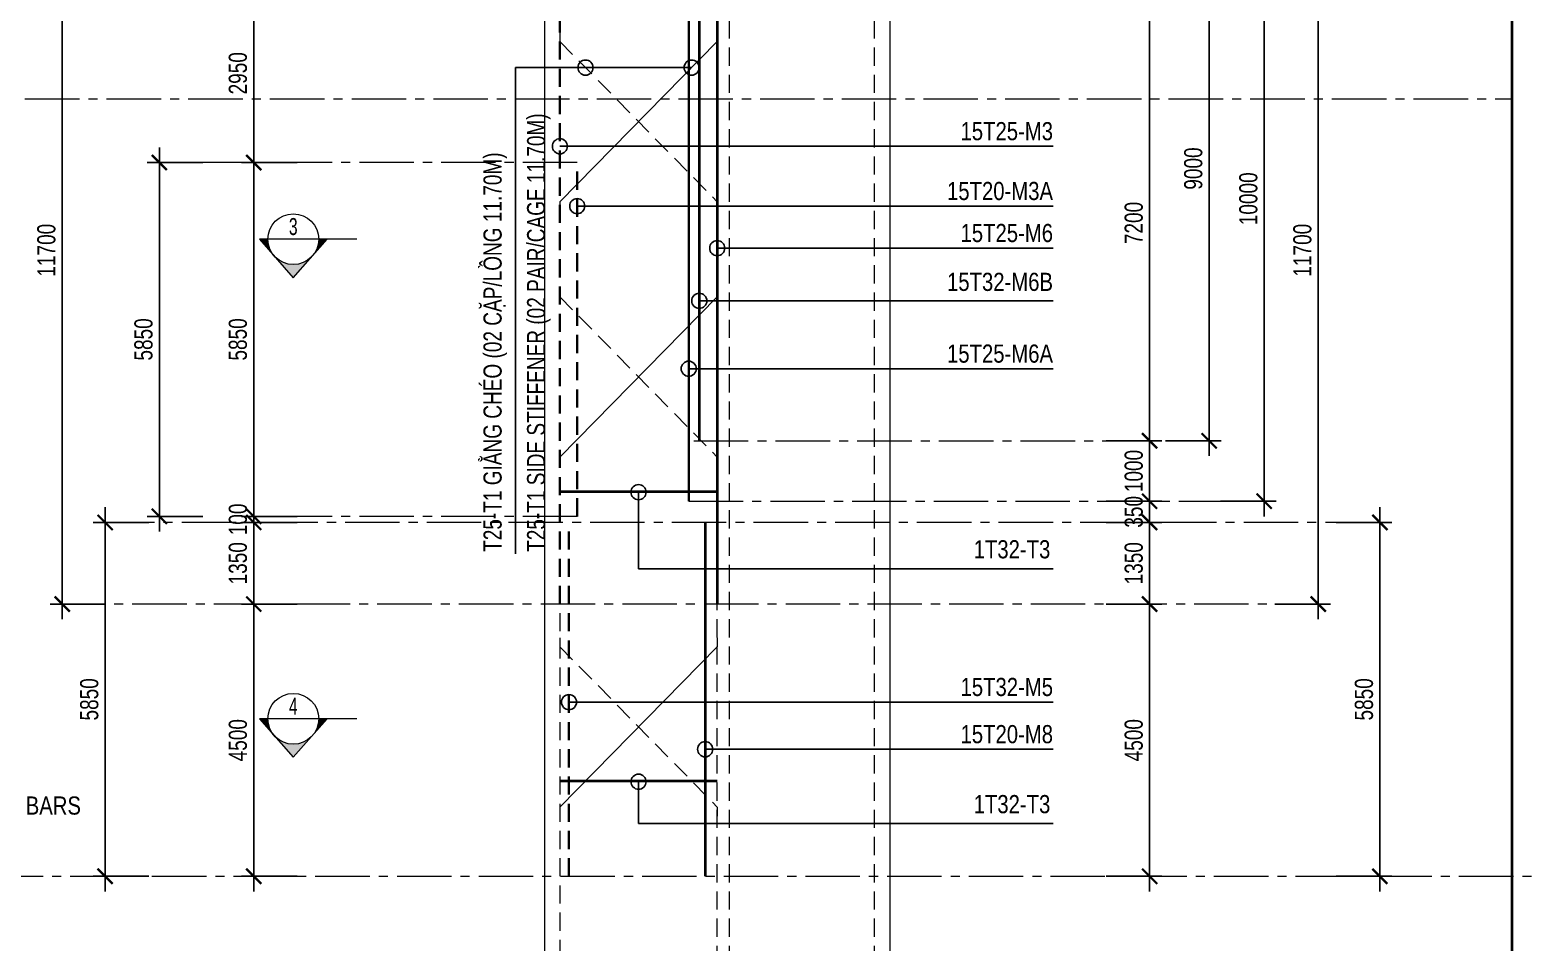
# Model space of a CAD drawing. Header units: millimetres. Extents: x 2746337 to 7547699, y -363432 to 15720.
# Drawn here: x 3595442 to 3620152, y -26997 to -11918 of the extents above; entities that cross this region are included whole.
import ezdxf
from ezdxf.enums import TextEntityAlignment as Align

# ---------------------------------------------------------------- set-up
doc = ezdxf.new("R2010")
doc.units = ezdxf.units.MM
doc.header["$LTSCALE"] = 1200
doc.header["$PDMODE"] = 3
for name, pattern in [('CENTER2', [1.125, 0.75, -0.125, 0.125, -0.125]), ('CONTINOUS', [0]), ('HIDDEN', [0.375, 0.25, -0.125])]:
    doc.linetypes.add(name, pattern=pattern)
for name, color, linetype, lineweight in [('1', 9, 'Continuous', 13), ('BOUND', 3, 'Continuous', 20), ('C1CO', 4, 'Continuous', 35), ('Grid line', 160, 'CENTER2', 5), ('HIDE', 8, 'HIDDEN', 13), ('K-THUOC', 1, 'Continuous', 18), ('LEADER', 8, 'Continuous', 9), ('T1CO', 4, 'Continuous', 20), ('T1HI', 4, 'HIDDEN', 13), ('TCCO', 4, 'Continuous', 35), ('TCHI', 4, 'HIDDEN', 30), ('TEXTMA', 2, 'Continuous', 13), ('TEXTVN', 2, 'Continuous', 20)]:
    doc.layers.add(name, color=color, linetype=linetype, lineweight=lineweight)
doc.styles.add('DB_Arial', font='arial.ttf', dxfattribs={"width": 0.8})
doc.styles.add('SMTEXT', font='arial.ttf', dxfattribs={"width": 0.75})
doc.styles.add('TEXTVN', font='VHELVCN.TTF', dxfattribs={"width": 0.8})
doc.dimstyles.new('BSV1-100', dxfattribs={"dimtxt": 300, "dimasz": 250, "dimexe": 200, "dimexo": 0, "dimgap": 108, "dimtad": 1, "dimdec": 0, "dimdsep": 46, "dimtxsty": 'SMTEXT', "dimblk": 'ARCHTICK', "dimcen": 100, "dimdle": 250, "dimclrd": 256, "dimclre": 256, "dimclrt": 1, "dimadec": 0, "dimazin": 0, "dimtfac": 1, "dimtdec": 0, "dimtix": 1, "dimtmove": 2, "dimatfit": 3, "dimfxl": 720, "dimfxlon": 1, "dimtolj": 1, "dimtzin": 0, "dimarcsym": 0})
doc.dimstyles.new('BSV25', dxfattribs={"dimtxt": 300, "dimasz": 250, "dimexe": 200, "dimexo": 0, "dimgap": 108, "dimtad": 1, "dimdec": 0, "dimlfac": 0.25, "dimdsep": 46, "dimtxsty": 'SMTEXT', "dimblk": 'ARCHTICK', "dimcen": 100, "dimdle": 250, "dimclrd": 256, "dimclre": 256, "dimclrt": 2, "dimadec": 0, "dimazin": 0, "dimtfac": 1, "dimtdec": 0, "dimtix": 1, "dimtmove": 2, "dimatfit": 3, "dimfxl": 800, "dimfxlon": 1, "dimtolj": 1, "dimtzin": 0, "dimarcsym": 0})

# ---------------------------------------------------------------- blocks, each defined once
blk = doc.blocks.new('_ArchTick')
at = {"color": 0, "linetype": 'ByBlock', "const_width": 0.15}
blk.add_lwpolyline([(-0.5, -0.5), (0.5, 0.5)], dxfattribs=at)
blk = doc.blocks.new('*D2490')
at = {"layer": 'Defpoints', "color": 0, "transparency": 16777216}
for p in [(3624204, -9260), (3589091, -13060), (3624204, -13060)]:
    blk.add_point(p, dxfattribs=at)
at = {"layer": 'K-THUOC', "lineweight": -2, "transparency": 16777216}
for p, q in [((3589091, -9010), (3589091, -13310)), ((3589811, -9260), (3588891, -9260)), ((3589811, -13060), (3588891, -13060))]:
    blk.add_line(p, q, dxfattribs=at)
at = {"layer": 'K-THUOC', "lineweight": -2, "transparency": 16777216, "xscale": 250, "yscale": 250, "zscale": 250}
for p, rotation in [((3589091, -9260), 90), ((3589091, -13060), 270)]:
    blk.add_blockref('_ArchTick', p, dxfattribs=dict(at, rotation=rotation))
at = {"layer": 'K-THUOC', "color": 1, "transparency": 16777216, "insert": (3588830, -11160), "char_height": 300, "attachment_point": 5, "rotation": 90, "style": 'SMTEXT'}
blk.add_mtext('\\A1;3800', dxfattribs=at)
blk = doc.blocks.new('SIGSEC')
at = {"layer": '1', "lineweight": 9}
h = blk.add_hatch(color=256, dxfattribs=at)
h.dxf.hatch_style = 1
h.paths.add_polyline_path([(-420, 0), (-560, 0), (-315, -278, -0.182676)])
h = blk.add_hatch(color=256, dxfattribs=at)
h.dxf.hatch_style = 1
h.paths.add_polyline_path([(560, 0), (420, 0, -0.182676), (315, -278)])
h = blk.add_hatch(color=256, dxfattribs=at)
h.dxf.hatch_style = 1
h.paths.add_polyline_path([(315, -278, -0.451416), (-315, -278), (0, -635)])
at = {"layer": '1', "lineweight": 9, "elevation": 0}
blk.add_lwpolyline([(1050, 0), (-560, 0), (0, -635), (560, 0)], dxfattribs=at)
at = {"layer": '1', "lineweight": 9}
blk.add_circle((0, 0), 420, dxfattribs=at)
at = {"layer": 'BOUND', "lineweight": 9, "style": 'TEXTVN', "width": 0.8}
blk.add_attdef('SEC', text='', height=280, dxfattribs=at).set_placement((0, 210, 0), align=Align.MIDDLE_CENTER)
blk = doc.blocks.new('*D2543')
at = {"layer": 'Defpoints', "color": 0, "transparency": 16777216}
for p in [(3607171, -11510), (3607171, -18710), (3613946, -18710)]:
    blk.add_point(p, dxfattribs=at)
at = {"layer": 'K-THUOC', "lineweight": -2, "transparency": 16777216}
for p, q in [((3613946, -11260), (3613946, -18960)), ((3613226, -11510), (3614146, -11510)), ((3613226, -18710), (3614146, -18710))]:
    blk.add_line(p, q, dxfattribs=at)
at = {"layer": 'K-THUOC', "lineweight": -2, "transparency": 16777216, "xscale": 250, "yscale": 250, "zscale": 250}
for p, rotation in [((3613946, -11510), 90), ((3613946, -18710), 270)]:
    blk.add_blockref('_ArchTick', p, dxfattribs=dict(at, rotation=rotation))
at = {"layer": 'K-THUOC', "color": 1, "transparency": 16777216, "insert": (3613685, -15110), "char_height": 300, "attachment_point": 5, "rotation": 90, "style": 'SMTEXT'}
blk.add_mtext('\\A1;7200', dxfattribs=at)
blk = doc.blocks.new('*D2544')
at = {"layer": 'Defpoints', "color": 0, "transparency": 16777216}
for p in [(3607171, -19710), (3607171, -20060), (3613946, -20060)]:
    blk.add_point(p, dxfattribs=at)
at = {"layer": 'K-THUOC', "lineweight": -2, "transparency": 16777216}
for p, q in [((3613946, -19710), (3613946, -19460)), ((3613226, -19710), (3614146, -19710)), ((3613946, -19710), (3613946, -20060)), ((3613226, -20060), (3614146, -20060)), ((3613946, -20060), (3613946, -20310))]:
    blk.add_line(p, q, dxfattribs=at)
at = {"layer": 'K-THUOC', "lineweight": -2, "transparency": 16777216, "xscale": 250, "yscale": 250, "zscale": 250}
for p, rotation in [((3613946, -19710), 270), ((3613946, -20060), 90)]:
    blk.add_blockref('_ArchTick', p, dxfattribs=dict(at, rotation=rotation))
at = {"layer": 'K-THUOC', "color": 1, "transparency": 16777216, "insert": (3613685, -19885), "char_height": 300, "attachment_point": 5, "rotation": 90, "style": 'SMTEXT'}
blk.add_mtext('\\A1;350', dxfattribs=at)
blk = doc.blocks.new('*D2545')
at = {"layer": 'Defpoints', "color": 0, "transparency": 16777216}
for p in [(3607171, -20060), (3607171, -21410), (3613946, -21410)]:
    blk.add_point(p, dxfattribs=at)
at = {"layer": 'K-THUOC', "lineweight": -2, "transparency": 16777216}
for p, q in [((3613946, -19810), (3613946, -21660)), ((3613226, -20060), (3614146, -20060)), ((3613226, -21410), (3614146, -21410))]:
    blk.add_line(p, q, dxfattribs=at)
at = {"layer": 'K-THUOC', "lineweight": -2, "transparency": 16777216, "xscale": 250, "yscale": 250, "zscale": 250}
for p, rotation in [((3613946, -20060), 90), ((3613946, -21410), 270)]:
    blk.add_blockref('_ArchTick', p, dxfattribs=dict(at, rotation=rotation))
at = {"layer": 'K-THUOC', "color": 1, "transparency": 16777216, "insert": (3613685, -20735), "char_height": 300, "attachment_point": 5, "rotation": 90, "style": 'SMTEXT'}
blk.add_mtext('\\A1;1350', dxfattribs=at)
blk = doc.blocks.new('*D2546')
at = {"layer": 'Defpoints', "color": 0, "transparency": 16777216}
for p in [(3606821, -21410), (3607171, -25910), (3613946, -25910)]:
    blk.add_point(p, dxfattribs=at)
at = {"layer": 'K-THUOC', "lineweight": -2, "transparency": 16777216}
for p, q in [((3613946, -21160), (3613946, -26160)), ((3613226, -21410), (3614146, -21410)), ((3613226, -25910), (3614146, -25910))]:
    blk.add_line(p, q, dxfattribs=at)
at = {"layer": 'K-THUOC', "lineweight": -2, "transparency": 16777216, "xscale": 250, "yscale": 250, "zscale": 250}
for p, rotation in [((3613946, -21410), 90), ((3613946, -25910), 270)]:
    blk.add_blockref('_ArchTick', p, dxfattribs=dict(at, rotation=rotation))
at = {"layer": 'K-THUOC', "color": 1, "transparency": 16777216, "insert": (3613685, -23660), "char_height": 300, "attachment_point": 5, "rotation": 90, "style": 'SMTEXT'}
blk.add_mtext('\\A1;4500', dxfattribs=at)
blk = doc.blocks.new('*D2547')
at = {"layer": 'Defpoints', "color": 0, "transparency": 16777216}
for p in [(3606671, -20060), (3617751, -20060), (3606671, -25910)]:
    blk.add_point(p, dxfattribs=at)
at = {"layer": 'K-THUOC', "lineweight": -2, "transparency": 16777216}
for p, q in [((3617751, -26160), (3617751, -19810)), ((3617031, -20060), (3617951, -20060)), ((3617031, -25910), (3617951, -25910))]:
    blk.add_line(p, q, dxfattribs=at)
at = {"layer": 'K-THUOC', "lineweight": -2, "transparency": 16777216, "xscale": 250, "yscale": 250, "zscale": 250}
for p, rotation in [((3617751, -20060), 90), ((3617751, -25910), 270)]:
    blk.add_blockref('_ArchTick', p, dxfattribs=dict(at, rotation=rotation))
at = {"layer": 'K-THUOC', "color": 1, "transparency": 16777216, "insert": (3617490, -22985), "char_height": 300, "attachment_point": 5, "rotation": 90, "style": 'SMTEXT'}
blk.add_mtext('\\A1;5850', dxfattribs=at)
blk = doc.blocks.new('*D2548')
at = {"layer": 'Defpoints', "color": 0, "transparency": 16777216}
for p in [(3606120, -9710), (3616733, -9710), (3606120, -21410)]:
    blk.add_point(p, dxfattribs=at)
at = {"layer": 'K-THUOC', "lineweight": -2, "transparency": 16777216}
for p, q in [((3616733, -21660), (3616733, -9460)), ((3616013, -9710), (3616933, -9710)), ((3616013, -21410), (3616933, -21410))]:
    blk.add_line(p, q, dxfattribs=at)
at = {"layer": 'K-THUOC', "lineweight": -2, "transparency": 16777216, "xscale": 250, "yscale": 250, "zscale": 250}
for p, rotation in [((3616733, -9710), 90), ((3616733, -21410), 270)]:
    blk.add_blockref('_ArchTick', p, dxfattribs=dict(at, rotation=rotation))
at = {"layer": 'K-THUOC', "color": 1, "transparency": 16777216, "insert": (3616472, -15560), "char_height": 300, "attachment_point": 5, "rotation": 90, "style": 'SMTEXT'}
blk.add_mtext('\\A1;11700', dxfattribs=at)
blk = doc.blocks.new('*D2551')
at = {"layer": 'Defpoints', "color": 0, "transparency": 16777216}
for p in [(3605820, -9710), (3615840, -9710), (3605820, -19710)]:
    blk.add_point(p, dxfattribs=at)
at = {"layer": 'K-THUOC', "lineweight": -2, "transparency": 16777216}
for p, q in [((3615840, -19960), (3615840, -9460)), ((3615120, -9710), (3616040, -9710)), ((3615120, -19710), (3616040, -19710))]:
    blk.add_line(p, q, dxfattribs=at)
at = {"layer": 'K-THUOC', "lineweight": -2, "transparency": 16777216, "xscale": 250, "yscale": 250, "zscale": 250}
for p, rotation in [((3615840, -9710), 90), ((3615840, -19710), 270)]:
    blk.add_blockref('_ArchTick', p, dxfattribs=dict(at, rotation=rotation))
at = {"layer": 'K-THUOC', "color": 1, "transparency": 16777216, "insert": (3615579, -14710), "char_height": 300, "attachment_point": 5, "rotation": 90, "style": 'SMTEXT'}
blk.add_mtext('\\A1;10000', dxfattribs=at)
blk = doc.blocks.new('*D2552')
at = {"layer": 'Defpoints', "color": 0, "transparency": 16777216}
for p in [(3606414, -9710), (3614930, -9710), (3606414, -18710)]:
    blk.add_point(p, dxfattribs=at)
at = {"layer": 'K-THUOC', "lineweight": -2, "transparency": 16777216}
for p, q in [((3614930, -18960), (3614930, -9460)), ((3614210, -9710), (3615130, -9710)), ((3614210, -18710), (3615130, -18710))]:
    blk.add_line(p, q, dxfattribs=at)
at = {"layer": 'K-THUOC', "lineweight": -2, "transparency": 16777216, "xscale": 250, "yscale": 250, "zscale": 250}
for p, rotation in [((3614930, -9710), 90), ((3614930, -18710), 270)]:
    blk.add_blockref('_ArchTick', p, dxfattribs=dict(at, rotation=rotation))
at = {"layer": 'K-THUOC', "color": 1, "transparency": 16777216, "insert": (3614669, -14210), "char_height": 300, "attachment_point": 5, "rotation": 90, "style": 'SMTEXT'}
blk.add_mtext('\\A1;9000', dxfattribs=at)
blk = doc.blocks.new('*D2554')
at = {"layer": 'Defpoints', "color": 0, "transparency": 16777216}
for p in [(3604197, -11160), (3599141, -14110), (3604197, -14110)]:
    blk.add_point(p, dxfattribs=at)
at = {"layer": 'K-THUOC', "lineweight": -2, "transparency": 16777216}
for p, q in [((3599141, -10910), (3599141, -14360)), ((3599861, -11160), (3598941, -11160)), ((3599861, -14110), (3598941, -14110))]:
    blk.add_line(p, q, dxfattribs=at)
at = {"layer": 'K-THUOC', "lineweight": -2, "transparency": 16777216, "xscale": 250, "yscale": 250, "zscale": 250}
for p, rotation in [((3599141, -11160), 90), ((3599141, -14110), 270)]:
    blk.add_blockref('_ArchTick', p, dxfattribs=dict(at, rotation=rotation))
at = {"layer": 'K-THUOC', "color": 1, "transparency": 16777216, "insert": (3598880, -12635), "char_height": 300, "attachment_point": 5, "rotation": 90, "style": 'SMTEXT'}
blk.add_mtext('\\A1;2950', dxfattribs=at)
blk = doc.blocks.new('*D2555')
at = {"layer": 'Defpoints', "color": 0, "transparency": 16777216}
for p in [(3604197, -21410), (3599141, -25910), (3604197, -25910)]:
    blk.add_point(p, dxfattribs=at)
at = {"layer": 'K-THUOC', "lineweight": -2, "transparency": 16777216}
for p, q in [((3599141, -21160), (3599141, -26160)), ((3599861, -21410), (3598941, -21410)), ((3599861, -25910), (3598941, -25910))]:
    blk.add_line(p, q, dxfattribs=at)
at = {"layer": 'K-THUOC', "lineweight": -2, "transparency": 16777216, "xscale": 250, "yscale": 250, "zscale": 250}
for p, rotation in [((3599141, -21410), 90), ((3599141, -25910), 270)]:
    blk.add_blockref('_ArchTick', p, dxfattribs=dict(at, rotation=rotation))
at = {"layer": 'K-THUOC', "color": 1, "transparency": 16777216, "insert": (3598880, -23660), "char_height": 300, "attachment_point": 5, "rotation": 90, "style": 'SMTEXT'}
blk.add_mtext('\\A1;4500', dxfattribs=at)
blk = doc.blocks.new('*D2556')
at = {"layer": 'Defpoints', "color": 0, "transparency": 16777216}
for p in [(3595976, -9710), (3604397, -9710), (3604397, -21410)]:
    blk.add_point(p, dxfattribs=at)
at = {"layer": 'K-THUOC', "lineweight": -2, "transparency": 16777216}
for p, q in [((3595976, -21660), (3595976, -9460)), ((3596696, -9710), (3595776, -9710)), ((3596696, -21410), (3595776, -21410))]:
    blk.add_line(p, q, dxfattribs=at)
at = {"layer": 'K-THUOC', "lineweight": -2, "transparency": 16777216, "xscale": 250, "yscale": 250, "zscale": 250}
for p, rotation in [((3595976, -9710), 90), ((3595976, -21410), 270)]:
    blk.add_blockref('_ArchTick', p, dxfattribs=dict(at, rotation=rotation))
at = {"layer": 'K-THUOC', "color": 1, "transparency": 16777216, "insert": (3595715, -15560), "char_height": 300, "attachment_point": 5, "rotation": 90, "style": 'SMTEXT'}
blk.add_mtext('\\A1;11700', dxfattribs=at)
blk = doc.blocks.new('*D2564')
at = {"layer": 'Defpoints', "color": 0, "transparency": 16777216}
for p in [(3604221, -14110), (3599141, -19960), (3604221, -19960)]:
    blk.add_point(p, dxfattribs=at)
at = {"layer": 'K-THUOC', "lineweight": -2, "transparency": 16777216}
for p, q in [((3599141, -13860), (3599141, -20210)), ((3599861, -14110), (3598941, -14110)), ((3599861, -19960), (3598941, -19960))]:
    blk.add_line(p, q, dxfattribs=at)
at = {"layer": 'K-THUOC', "lineweight": -2, "transparency": 16777216, "xscale": 250, "yscale": 250, "zscale": 250}
for p, rotation in [((3599141, -14110), 90), ((3599141, -19960), 270)]:
    blk.add_blockref('_ArchTick', p, dxfattribs=dict(at, rotation=rotation))
at = {"layer": 'K-THUOC', "color": 1, "transparency": 16777216, "insert": (3598880, -17035), "char_height": 300, "attachment_point": 5, "rotation": 90, "style": 'SMTEXT'}
blk.add_mtext('\\A1;5850', dxfattribs=at)
blk = doc.blocks.new('*D2565')
at = {"layer": 'Defpoints', "color": 0, "transparency": 16777216}
for p in [(3605152, -19960), (3599141, -20060), (3605016, -20060)]:
    blk.add_point(p, dxfattribs=at)
at = {"layer": 'K-THUOC', "lineweight": -2, "transparency": 16777216}
for p, q in [((3599141, -19960), (3599141, -19710)), ((3599861, -19960), (3598941, -19960)), ((3599141, -19960), (3599141, -20060)), ((3599861, -20060), (3598941, -20060)), ((3599141, -20060), (3599141, -20310))]:
    blk.add_line(p, q, dxfattribs=at)
at = {"layer": 'K-THUOC', "lineweight": -2, "transparency": 16777216, "xscale": 250, "yscale": 250, "zscale": 250}
for p, rotation in [((3599141, -19960), 270), ((3599141, -20060), 90)]:
    blk.add_blockref('_ArchTick', p, dxfattribs=dict(at, rotation=rotation))
at = {"layer": 'K-THUOC', "color": 1, "transparency": 16777216, "insert": (3598880, -20010), "char_height": 300, "attachment_point": 5, "rotation": 90, "style": 'SMTEXT'}
blk.add_mtext('\\A1;100', dxfattribs=at)
blk = doc.blocks.new('*D2566')
at = {"layer": 'Defpoints', "color": 0, "transparency": 16777216}
for p in [(3604771, -20060), (3599141, -21410), (3604771, -21410)]:
    blk.add_point(p, dxfattribs=at)
at = {"layer": 'K-THUOC', "lineweight": -2, "transparency": 16777216}
for p, q in [((3599141, -19810), (3599141, -21660)), ((3599861, -20060), (3598941, -20060)), ((3599861, -21410), (3598941, -21410))]:
    blk.add_line(p, q, dxfattribs=at)
at = {"layer": 'K-THUOC', "lineweight": -2, "transparency": 16777216, "xscale": 250, "yscale": 250, "zscale": 250}
for p, rotation in [((3599141, -20060), 90), ((3599141, -21410), 270)]:
    blk.add_blockref('_ArchTick', p, dxfattribs=dict(at, rotation=rotation))
at = {"layer": 'K-THUOC', "color": 1, "transparency": 16777216, "insert": (3598880, -20735), "char_height": 300, "attachment_point": 5, "rotation": 90, "style": 'SMTEXT'}
blk.add_mtext('\\A1;1350', dxfattribs=at)
blk = doc.blocks.new('*D2568')
at = {"layer": 'Defpoints', "color": 0, "transparency": 16777216}
for p in [(3596685, -20060), (3604928, -20060), (3604928, -25910)]:
    blk.add_point(p, dxfattribs=at)
at = {"layer": 'K-THUOC', "lineweight": -2, "transparency": 16777216}
for p, q in [((3596685, -26160), (3596685, -19810)), ((3597405, -20060), (3596485, -20060)), ((3597405, -25910), (3596485, -25910))]:
    blk.add_line(p, q, dxfattribs=at)
at = {"layer": 'K-THUOC', "lineweight": -2, "transparency": 16777216, "xscale": 250, "yscale": 250, "zscale": 250}
for p, rotation in [((3596685, -20060), 90), ((3596685, -25910), 270)]:
    blk.add_blockref('_ArchTick', p, dxfattribs=dict(at, rotation=rotation))
at = {"layer": 'K-THUOC', "color": 1, "transparency": 16777216, "insert": (3596424, -22985), "char_height": 300, "attachment_point": 5, "rotation": 90, "style": 'SMTEXT'}
blk.add_mtext('\\A1;5850', dxfattribs=at)
blk = doc.blocks.new('*D2569')
at = {"layer": 'Defpoints', "color": 0, "transparency": 16777216}
for p in [(3607171, -18710), (3607171, -19710), (3613946, -19710)]:
    blk.add_point(p, dxfattribs=at)
at = {"layer": 'K-THUOC', "lineweight": -2, "transparency": 16777216}
for p, q in [((3613946, -18460), (3613946, -19960)), ((3613226, -18710), (3614146, -18710)), ((3613226, -19710), (3614146, -19710))]:
    blk.add_line(p, q, dxfattribs=at)
at = {"layer": 'K-THUOC', "lineweight": -2, "transparency": 16777216, "xscale": 250, "yscale": 250, "zscale": 250}
for p, rotation in [((3613946, -18710), 90), ((3613946, -19710), 270)]:
    blk.add_blockref('_ArchTick', p, dxfattribs=dict(at, rotation=rotation))
at = {"layer": 'K-THUOC', "color": 1, "transparency": 16777216, "insert": (3613685, -19210), "char_height": 300, "attachment_point": 5, "rotation": 90, "style": 'SMTEXT'}
blk.add_mtext('\\A1;1000', dxfattribs=at)
blk = doc.blocks.new('*D2570')
at = {"layer": 'Defpoints', "color": 0, "transparency": 16777216}
for p in [(3602163, -14110), (3597581, -19960), (3602163, -19960)]:
    blk.add_point(p, dxfattribs=at)
at = {"layer": 'K-THUOC', "lineweight": -2, "transparency": 16777216}
for p, q in [((3597581, -13860), (3597581, -20210)), ((3598301, -14110), (3597381, -14110)), ((3598301, -19960), (3597381, -19960))]:
    blk.add_line(p, q, dxfattribs=at)
at = {"layer": 'K-THUOC', "lineweight": -2, "transparency": 16777216, "xscale": 250, "yscale": 250, "zscale": 250}
for p, rotation in [((3597581, -14110), 90), ((3597581, -19960), 270)]:
    blk.add_blockref('_ArchTick', p, dxfattribs=dict(at, rotation=rotation))
at = {"layer": 'K-THUOC', "color": 1, "transparency": 16777216, "insert": (3597320, -17035), "char_height": 300, "attachment_point": 5, "rotation": 90, "style": 'SMTEXT'}
blk.add_mtext('\\A1;5850', dxfattribs=at)

msp = doc.modelspace()

# ---------------------------------------------------------------- linework, layer by layer
at = {"layer": 'BOUND'}
msp.add_lwpolyline([(3609651, -44910), (3603951, -44910), (3603951, -1410), (3609651, -1410)], close=True, dxfattribs=at)
at = {"layer": 'C1CO'}
for p, q in [((3619933.8, 90), (3619933.8, -44910)), ((3606801, -9710.3), (3606801, -21410.3)), ((3604201, -19548.2), (3606801, -19548.2)), ((3606601, -20060), (3606601, -25910)), ((3604201, -24334), (3606801, -24334))]:
    msp.add_line(p, q, dxfattribs=at)
at = {"layer": 'Grid line', "color": 2}
msp.add_line((3585909.6, -13060), (3619933.8, -13060), dxfattribs=at)
at = {"layer": 'Grid line'}
for p, q in [((3604487.1, -14110), (3598110.8, -14110)), ((3606414.4, -18710), (3615129.7, -18710)), ((3606329.5, -19710), (3616040.3, -19710)), ((3604487.1, -19960), (3599681.5, -19960)), ((3617750.9, -20060.4), (3597406.1, -20060.4)), ((3616932.8, -21410.4), (3595776.3, -21410.4)), ((3590708.8, -25910), (3657025.9, -25910))]:
    msp.add_line(p, q, dxfattribs=at)
at = {"layer": 'HIDE'}
for p, q in [((3604201, -410), (3604201, -44910)), ((3606801, -44910), (3606801, -410)), ((3607001, -44910), (3607001, -410)), ((3609401, -44910), (3609401, -410))]:
    msp.add_line(p, q, dxfattribs=at)
at = {"layer": 'T1CO'}
for points in [[(3606801, -11960.3), (3606801, -12110.3), (3604201, -14760.3), (3604201, -14910.3)], [(3606801, -16180.8), (3606801, -16330.8), (3604201, -18980.8), (3604201, -19130.8)], [(3606801, -21965.7), (3606801, -22115.7), (3604201, -24765.7), (3604201, -24915.7)]]:
    msp.add_lwpolyline(points, dxfattribs=at)
at = {"layer": 'T1HI'}
for points in [[(3604201, -11960.3), (3604201, -12110.3), (3606801, -14760.3), (3606801, -14910.3)], [(3604201, -16180.8), (3604201, -16330.8), (3606801, -18980.8), (3606801, -19130.8)], [(3604201, -21965.7), (3604201, -22115.7), (3606801, -24765.7), (3606801, -24915.7)]]:
    msp.add_lwpolyline(points, dxfattribs=at)
at = {"layer": 'TCCO'}
msp.add_line((3606504.2, -9710.3), (3606504.2, -18710), dxfattribs=at)
at = {"layer": 'TCHI', "linetype": 'HIDDEN'}
for p, q in [((3604201, -21410), (3604201, -9710)), ((3604351, -25910), (3604351, -20060))]:
    msp.add_line(p, q, dxfattribs=at)
at = {"layer": 'TCHI', "color": 6, "linetype": 'CONTINOUS'}
msp.add_line((3606329.5, -19710), (3606329.5, -9710.3), dxfattribs=at)
at = {"layer": 'TCHI', "color": 6, "linetype": 'HIDDEN'}
msp.add_line((3604487.1, -19960), (3604487.1, -14110), dxfattribs=at)

# ---------------------------------------------------------------- block references
at = {"layer": '1', "lineweight": 20}
for p, values in [((3599794.2, -15379), {'SEC': '3'}), ((3599794.2, -23307.2, 0), {'SEC': '4'})]:
    msp.add_blockref('SIGSEC', p, dxfattribs=at).add_auto_attribs(values)

# ---------------------------------------------------------------- texts
at = {"layer": 'TEXTMA', "style": 'DB_Arial', "width": 0.8}
for s, p in [('15T25-M3', (3612349.7, -13742.4)), ('15T20-M3A', (3612349.7, -14731)), ('15T25-M6', (3612349.7, -15425.6)), ('15T32-M6B', (3612349.7, -16233.2)), ('15T25-M6A', (3612349.7, -17418.9)), ('1T32-T3', (3612305.5, -20653.8)), ('15T32-M5', (3612349.7, -22929.7)), ('15T20-M8', (3612349.7, -23709.8)), ('1T32-T3', (3612305.5, -24866.7))]:
    msp.add_text(s, height=300, rotation=360, dxfattribs=at).set_placement(p, align=Align.RIGHT)
at = {"layer": 'TEXTVN', "lineweight": 20, "style": 'SMTEXT', "width": 0.75}
for s, p in [('T25-T1 SIDE STIFFENER (02 PAIR/CAGE 11.70M)', (3603957.7, -20545.9)), ('T25-T1 GIẰNG CHÉO (02 CẶP/LỒNG 11.70M)', (3603237.7, -20545.9))]:
    msp.add_text(s, height=300, rotation=90, dxfattribs=at).set_placement(p)
at = {"layer": 'TEXTVN', "style": 'DB_Arial', "width": 0.8}
msp.add_text('BOTTOM LEVEL OF MAIN BARS', height=300, dxfattribs=at).set_placement((3591219.2, -24890))

# ---------------------------------------------------------------- dimensions: what is measured, and where the dimension line sits
at = {"layer": 'K-THUOC'}
for base, p1, p2, picture, middle in [((3589090.8, -13060), (3624204, -9260), (3624204, -13060), '*D2490', (3588829.6, -11160)), ((3595976.3, -9710), (3604396.8, -21410), (3604396.8, -9710), '*D2556', (3595715.1, -15560)), ((3615840.3, -9710.3), (3605819.8, -19710), (3605819.8, -9710.3), '*D2551', (3615579.1, -14710.2)), ((3616732.8, -9710.3), (3606119.8, -21410), (3606119.8, -9710.3), '*D2548', (3616471.6, -15560.2)), ((3614929.6917, -9710.4904), (3606414.3956, -18710), (3606414.3956, -9710.4904), '*D2552', (3614668.5198, -14210.2452)), ((3599141, -14110), (3604196.8, -11160.3), (3604196.8, -14110), '*D2554', (3598879.8, -12635.2)), ((3613946.2, -18710), (3607171.2, -11510.3), (3607171.2, -18710), '*D2543', (3613685, -15110.2)), ((3597581, -19960), (3602163, -14110), (3602163, -19960), '*D2570', (3597319.8, -17035)), ((3599141, -19960), (3604221.2, -14110), (3604221.2, -19960), '*D2564', (3598879.8, -17035)), ((3613946.2, -19709.6), (3607171.2, -18710), (3607171.2, -19709.6), '*D2569', (3613685, -19209.8)), ((3613946.2, -20060), (3607171.2, -19710), (3607171.2, -20060), '*D2544', (3613684.9, -19885)), ((3599141, -20060.4), (3605151.6, -19960), (3605015.6, -20060.4), '*D2565', (3598879.8, -20010.2)), ((3596685.3, -20060), (3604928.2, -25910), (3604928.2, -20060), '*D2568', (3596424.2, -22985)), ((3599141, -21410.4), (3604770.9, -20060.4), (3604770.9, -21410.4), '*D2566', (3598879.7, -20735.4)), ((3617750.9, -20060), (3606671.2, -25910), (3606671.2, -20060), '*D2547', (3617489.7, -22985)), ((3613946.2, -21410), (3607171.2, -20060), (3607171.2, -21410), '*D2545', (3613684.9, -20735)), ((3599141, -25910), (3604196.8, -21410), (3604196.8, -25910), '*D2555', (3598879.8, -23660)), ((3613946.2, -25910), (3606821.2, -21410), (3607171.2, -25910), '*D2546', (3613685, -23660))]:
    dim = msp.add_linear_dim(base=base, p1=p1, p2=p2, angle=90, dimstyle='BSV1-100', dxfattribs=at)
    dim.commit()
    dim.dimension.update_dxf_attribs({"geometry": picture, "text_midpoint": middle})

# ---------------------------------------------------------------- leaders
at = {"layer": 'LEADER'}
for points in [[(3606378, -12541.5), (3603464.7, -12541.5), (3603464.7, -18541.5)], [(3604624, -12541.5), (3603464.7, -12541.5), (3603464.7, -20579.5)], [(3604201, -13842.4), (3612349.7, -13842.4)], [(3604487.1, -14831), (3612349.7, -14831)], [(3606801, -15525.6), (3612349.7, -15525.6)], [(3606504.2, -16397.7), (3612349.7, -16397.7)], [(3606329.5, -17518.9), (3612349.7, -17518.9)], [(3605501, -19560), (3605501, -20825.3), (3612349.7, -20825.3)], [(3604351, -23029.7), (3612349.7, -23029.7)], [(3606601, -23809.8), (3612349.7, -23809.8)], [(3605501, -24345.9), (3605501, -25038.3), (3612349.7, -25038.3)]]:
    msp.add_leader(points, dimstyle='BSV25', override={"dimldrblk": 'Origin'}, dxfattribs=at)

doc.saveas('drawing.dxf')
